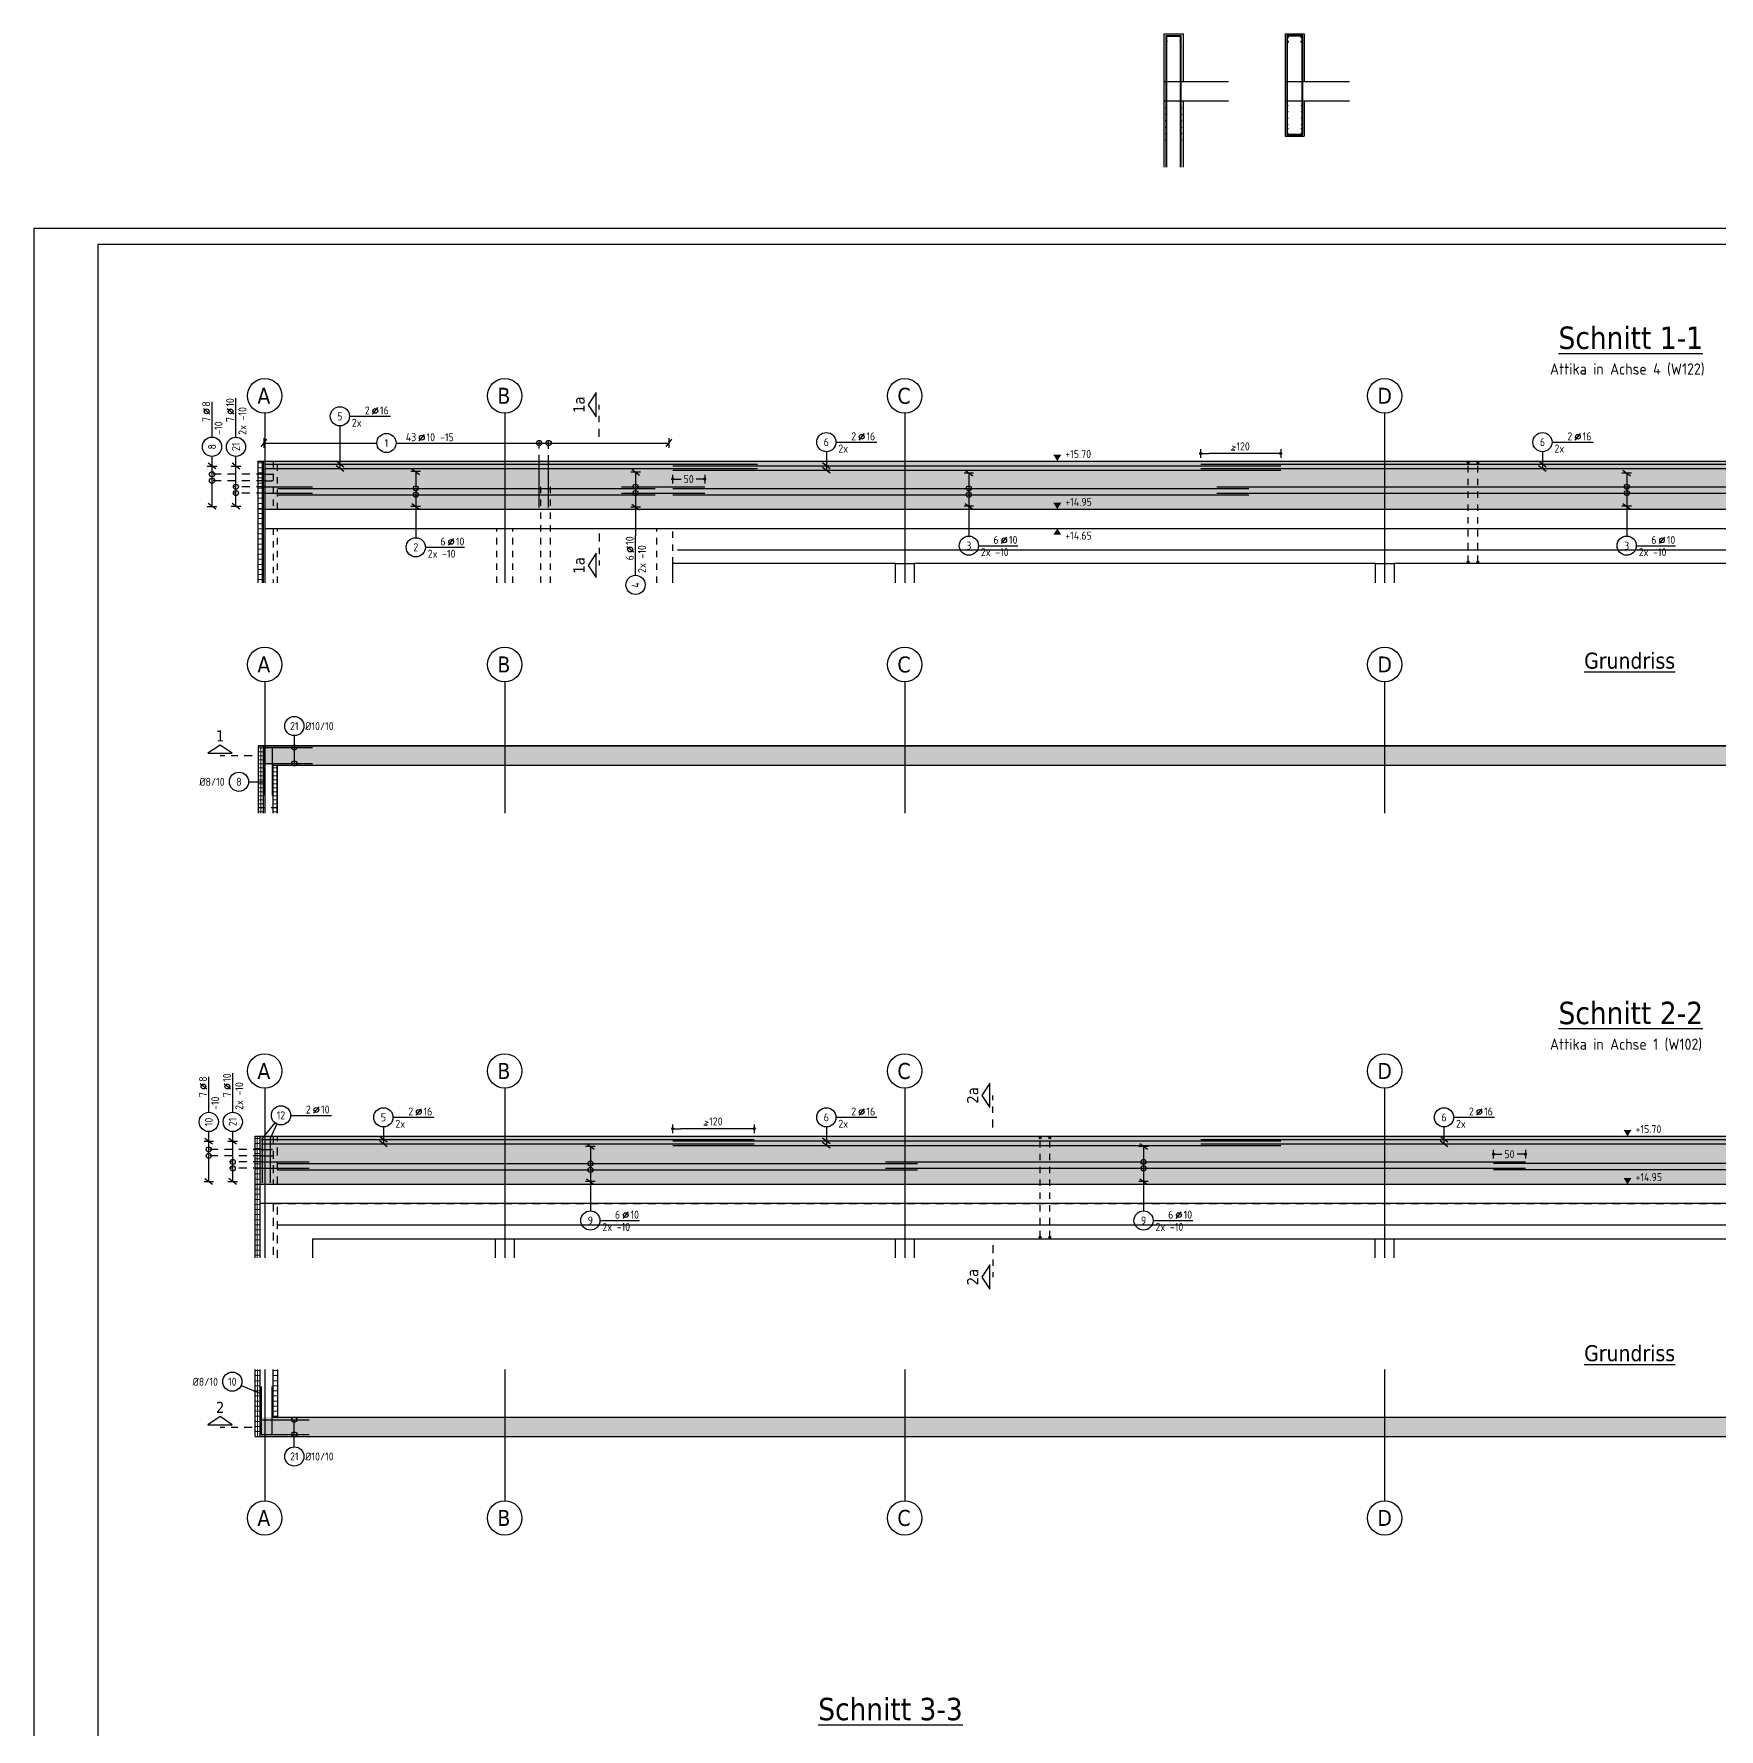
# Model space of a CAD drawing. Extents: x -67 to 77, y -7 to 90.
# Drawn here: x 0 to 26.33, y 18.6 to 45.09 of the extents above; entities that cross this region are included whole.
import ezdxf
from ezdxf.enums import TextEntityAlignment as Align

# ---------------------------------------------------------------- set-up
doc = ezdxf.new("R2010")
doc.units = 0
doc.header["$LTSCALE"] = 0.5
for name, pattern in [('AUSGEZOGEN', [1000.01, 1000, 0.01]), ('DASHDOTSMALL', [1.05, 0.5, -0.25, 0.05, -0.25]), ('HIDDEN', [0.375, 0.25, -0.125]), ('HIDDEN2', [0.187, 0.125, -0.062]), ('PUNKT', [0.175, 0.05, -0.125]), ('STRICHPUNKT2', [0.55, 0.25, -0.125, 0.05, -0.125]), ('VERDECKT', [0.375, 0.25, -0.125])]:
    doc.linetypes.add(name, pattern=pattern)
for name, color, linetype in [('ACHSEN', 7, 'Continuous'), ('AFU', 7, 'Continuous'), ('BETON', 7, 'Continuous'), ('DRUEBER', 7, 'Continuous'), ('grau_dunkel', 7, 'Continuous'), ('grau_hell', 7, 'Continuous'), ('grau_mittel', 7, 'Continuous'), ('koten', 7, 'Continuous'), ('MASSE', 7, 'Continuous'), ('OBJEKT', 7, 'Continuous'), ('RAHMEN', 7, 'Continuous'), ('RND', 7, 'Continuous'), ('SCHNITTE', 7, 'Continuous'), ('SFP_Achsen', 7, 'Continuous'), ('TEXT', 7, 'Continuous'), ('VERDECKT', 7, 'Continuous')]:
    doc.layers.add(name, color=color, linetype=linetype)
doc.layers.add('NOPLOT', color=7, linetype='Continuous', plot=False)
doc.layers.add('zila_01_rb_02_stb-fertig_05_schraff', color=144, linetype='Continuous', lineweight=9)
doc.styles.add('helv', font='tahoma.ttf')
doc.styles.add('txt', font='isocp.shx')
doc.linetypes.add('AFU_50K', pattern='A,0.15,["/",Standard,S=0.2,R=0,X=-0.01,Y=-0.1],0.07,["/",Standard,S=0.2,R=0,X=-0.01,Y=-0.1],0.15', length=0.37)
doc.linetypes.add('AFU_50L', pattern='A,0.75,["/",Standard,S=0.2,R=0,X=-0.01,Y=-0.1],0.07,["/",Standard,S=0.2,R=0,X=-0.01,Y=-0.1],0.75', length=1.57)
doc.dimstyles.new('DOT_I', dxfattribs={"dimscale": 0.5, "dimtxt": 0.25, "dimasz": 0.25, "dimexe": 0.1, "dimexo": 0.3, "dimgap": 0.1, "dimtad": 1, "dimdec": 3, "dimzin": 3, "dimtxsty": 'txt', "dimblk": 'DOT', "dimblk1": 'DOT', "dimblk2": 'DOT', "dimsah": 1, "dimcen": 0.1, "dimse1": 1, "dimse2": 1, "dimazin": 0, "dimtfac": 1, "dimtdec": 4, "dimtix": 1, "dimtmove": 2, "dimatfit": 3, "dimfxl": 0, "dimtvp": 1, "dimtolj": 1, "dimtzin": 0, "dimarcsym": 0})

# ---------------------------------------------------------------- blocks, each defined once
blk = doc.blocks.new('DINA0')
at = {"layer": 'RAHMEN'}
for p, q in [((0, 84.1), (0, 0)), ((118.9, 84.1), (0, 84.1))]:
    blk.add_line(p, q, dxfattribs=at)
at = {"layer": 'RAHMEN', "color": 5}
for p, q in [((118.4, 83.6), (2, 83.6)), ((2, 83.6), (2, 0.5))]:
    blk.add_line(p, q, dxfattribs=at)
blk = doc.blocks.new('okrd_o')
at = {"layer": 'koten', "color": 7, "linetype": 'Continuous'}
blk.add_solid([(-0.125, 0.202), (0.125, 0.202), (0, 0)], dxfattribs=at)
at = {"layer": 'koten', "style": 'txt'}
blk.add_attdef('OKRD', (0.25, 0.1), '', height=0.25, dxfattribs=at)
blk = doc.blocks.new('SCHN-2')
at = {"layer": 'SCHNITTE', "color": 6, "linetype": 'Continuous'}
blk.add_lwpolyline([(0.378, 0.088), (0, 0.34), (-0.378, 0.088)], close=True, dxfattribs=at)
at = {"layer": 'SCHNITTE', "color": 1, "linetype": 'DASHDOTSMALL', "style": 'helv'}
blk.add_attdef('SCHN-2', text='', height=0.35, dxfattribs=at).set_placement((0, 0.45), align=Align.CENTER)
blk = doc.blocks.new('lei_gre')
at = {"layer": 'RND', "color": 7, "linetype": 'Continuous'}
for p, q in [((-0.09, -0.12), (0.09, 0.12)), ((0, 0.15), (0, -0.15))]:
    blk.add_line(p, q, dxfattribs=at)
blk = doc.blocks.new('RND_LEI')
at = {"layer": 'RND', "color": 7, "linetype": 'Continuous'}
blk.add_line((1.022, 0.066), (1.19, 0.27), dxfattribs=at)
for centre, radius in [((0, 0), 0.3), ((1.106, 0.168), 0.075)]:
    blk.add_circle(centre, radius, dxfattribs=at)
at = {"layer": 'RND', "color": 7, "linetype": 'Continuous', "style": 'txt'}
blk.add_attdef('POSL', text='', height=0.25, dxfattribs=at).set_placement((0, 0), align=Align.MIDDLE)
blk.add_attdef('ANZ', text='', height=0.25, dxfattribs=at).set_placement((0.931, 0.057), align=Align.RIGHT)
for tag, p in [('DUM', (1.253, 0.057)), ('ABSTD', (1.674, 0.057)), ('POSTXT', (0.374, -0.327))]:
    blk.add_attdef(tag, p, '', height=0.25, dxfattribs=at)
blk = doc.blocks.new('DOT')
at = {"layer": 'MASSE', "color": 7, "linetype": 'Continuous'}
for p, q in [((0, 0), (-1, 0)), ((0, 0.54), (0, -0.54))]:
    blk.add_line(p, q, dxfattribs=at)
at = {"layer": 'MASSE', "color": 7, "linetype": 'Continuous', "const_width": 0.2}
blk.add_lwpolyline([(-0.1, 0, 1), (0.1, 0, 1)], format="xyb", close=True, dxfattribs=at)
blk = doc.blocks.new('*D28')
at = {"layer": 'Defpoints', "color": 0, "linetype": 'AUSGEZOGEN', "transparency": 16777216}
for p in [(9.981, 38.135), (9.981, 38.135), (10.481, 38.135)]:
    blk.add_point(p, dxfattribs=at)
at = {"layer": 'MASSE', "color": 0, "linetype": 'AUSGEZOGEN', "lineweight": -2, "transparency": 16777216}
for p, q in [((10.106, 38.135), (10.112, 38.135)), ((10.356, 38.135), (10.349, 38.135))]:
    blk.add_line(p, q, dxfattribs=at)
at = {"layer": 'MASSE', "color": 0, "linetype": 'AUSGEZOGEN', "lineweight": -2, "transparency": 16777216, "xscale": 0.125, "yscale": 0.125, "zscale": 0.125, "rotation": 180}
blk.add_blockref('DOT', (9.981, 38.135), dxfattribs=at)
at = {"layer": 'MASSE', "color": 0, "linetype": 'AUSGEZOGEN', "lineweight": -2, "transparency": 16777216, "xscale": 0.125, "yscale": 0.125, "zscale": 0.125}
blk.add_blockref('DOT', (10.481, 38.135), dxfattribs=at)
at = {"layer": 'MASSE', "color": 0, "linetype": 'AUSGEZOGEN', "transparency": 16777216, "insert": (10.231, 38.135), "char_height": 0.125, "attachment_point": 5, "style": 'txt'}
blk.add_mtext('\\A1;50', dxfattribs=at)
blk = doc.blocks.new('*D30')
at = {"layer": 'Defpoints', "color": 0, "linetype": 'AUSGEZOGEN', "transparency": 16777216}
for p in [(18.231, 38.534), (18.231, 38.534), (19.481, 38.534)]:
    blk.add_point(p, dxfattribs=at)
at = {"layer": 'MASSE', "color": 0, "linetype": 'AUSGEZOGEN', "lineweight": -2, "transparency": 16777216}
blk.add_line((19.356, 38.534), (18.356, 38.534), dxfattribs=at)
at = {"layer": 'MASSE', "color": 0, "linetype": 'AUSGEZOGEN', "lineweight": -2, "transparency": 16777216, "xscale": 0.125, "yscale": 0.125, "zscale": 0.125, "rotation": 180}
blk.add_blockref('DOT', (18.231, 38.534), dxfattribs=at)
at = {"layer": 'MASSE', "color": 0, "linetype": 'AUSGEZOGEN', "lineweight": -2, "transparency": 16777216, "xscale": 0.125, "yscale": 0.125, "zscale": 0.125}
blk.add_blockref('DOT', (19.481, 38.534), dxfattribs=at)
at = {"layer": 'MASSE', "color": 0, "linetype": 'AUSGEZOGEN', "transparency": 16777216, "insert": (18.856, 38.646), "char_height": 0.125, "attachment_point": 5, "style": 'txt'}
blk.add_mtext('\\A1;>120', dxfattribs=at)
blk = doc.blocks.new('RND_HIN')
at = {"layer": 'RND', "color": 7, "linetype": 'Continuous'}
blk.add_circle((0, 0), 0.3, dxfattribs=at)
at = {"layer": 'RND', "color": 7, "linetype": 'Continuous', "style": 'txt'}
blk.add_attdef('POSI', text='', height=0.25, dxfattribs=at).set_placement((0, 0), align=Align.MIDDLE)
blk = doc.blocks.new('*D35')
at = {"layer": 'Defpoints', "color": 0, "linetype": 'AUSGEZOGEN', "transparency": 16777216}
for p in [(9.981, 27.985), (9.981, 27.985), (11.256, 27.985)]:
    blk.add_point(p, dxfattribs=at)
at = {"layer": 'MASSE', "color": 0, "linetype": 'AUSGEZOGEN', "lineweight": -2, "transparency": 16777216}
blk.add_line((11.131, 27.985), (10.106, 27.985), dxfattribs=at)
at = {"layer": 'MASSE', "color": 0, "linetype": 'AUSGEZOGEN', "lineweight": -2, "transparency": 16777216, "xscale": 0.125, "yscale": 0.125, "zscale": 0.125, "rotation": 180}
blk.add_blockref('DOT', (9.981, 27.985), dxfattribs=at)
at = {"layer": 'MASSE', "color": 0, "linetype": 'AUSGEZOGEN', "lineweight": -2, "transparency": 16777216, "xscale": 0.125, "yscale": 0.125, "zscale": 0.125}
blk.add_blockref('DOT', (11.256, 27.985), dxfattribs=at)
at = {"layer": 'MASSE', "color": 0, "linetype": 'AUSGEZOGEN', "transparency": 16777216, "insert": (10.618, 28.098), "char_height": 0.125, "attachment_point": 5, "style": 'txt'}
blk.add_mtext('\\A1;>120', dxfattribs=at)
blk = doc.blocks.new('*D37')
at = {"layer": 'Defpoints', "color": 0, "linetype": 'AUSGEZOGEN', "transparency": 16777216}
for p in [(22.806, 27.587), (22.806, 27.587), (23.306, 27.587)]:
    blk.add_point(p, dxfattribs=at)
at = {"layer": 'MASSE', "color": 0, "linetype": 'AUSGEZOGEN', "lineweight": -2, "transparency": 16777216}
for p, q in [((22.931, 27.587), (22.937, 27.587)), ((23.181, 27.587), (23.174, 27.587))]:
    blk.add_line(p, q, dxfattribs=at)
at = {"layer": 'MASSE', "color": 0, "linetype": 'AUSGEZOGEN', "lineweight": -2, "transparency": 16777216, "xscale": 0.125, "yscale": 0.125, "zscale": 0.125, "rotation": 180}
blk.add_blockref('DOT', (22.806, 27.587), dxfattribs=at)
at = {"layer": 'MASSE', "color": 0, "linetype": 'AUSGEZOGEN', "lineweight": -2, "transparency": 16777216, "xscale": 0.125, "yscale": 0.125, "zscale": 0.125}
blk.add_blockref('DOT', (23.306, 27.587), dxfattribs=at)
at = {"layer": 'MASSE', "color": 0, "linetype": 'AUSGEZOGEN', "transparency": 16777216, "insert": (23.056, 27.587), "char_height": 0.125, "attachment_point": 5, "style": 'txt'}
blk.add_mtext('\\A1;50', dxfattribs=at)

msp = doc.modelspace()

# ---------------------------------------------------------------- hatches: boundary and pattern name
at = {"layer": 'grau_dunkel'}
h = msp.add_hatch(color=21, dxfattribs=at)
h.paths.add_polyline_path([(42.506, 38.415), (42.206, 38.415), (42.206, 37.665), (42.506, 37.665)])
h.paths.add_polyline_path([(3.581, 37.665), (3.741, 37.665), (3.741, 38.415), (3.581, 38.415)])
h.paths.add_polyline_path([(3.806, 38.415), (3.741, 38.415), (3.741, 37.665), (3.806, 37.665)])
h = msp.add_hatch(color=21, dxfattribs=at)
h.paths.add_polyline_path([(42.206, 27.116), (42.506, 27.116), (42.506, 27.866), (42.206, 27.866)])
h.paths.add_polyline_path([(3.741, 27.866), (3.531, 27.866), (3.531, 27.116), (3.741, 27.116)])
h.paths.add_polyline_path([(3.741, 27.116), (3.806, 27.116), (3.806, 27.866), (3.741, 27.866)])
at = {"layer": 'grau_hell'}
for points in [[(3.806, 38.415), (3.806, 37.665), (42.206, 37.665), (42.206, 38.415)], [(3.806, 27.866), (3.806, 27.116), (42.206, 27.116), (42.206, 27.866)]]:
    msp.add_hatch(color=9, dxfattribs=at).paths.add_polyline_path(points)
at = {"layer": 'grau_mittel'}
for points in [[(42.506, 33.667), (42.506, 33.967), (3.581, 33.967), (3.581, 33.667)], [(42.506, 23.174), (42.506, 23.474), (3.531, 23.474), (3.531, 23.174)]]:
    msp.add_hatch(color=61, dxfattribs=at).paths.add_polyline_path(points)
at = {"layer": 'zila_01_rb_02_stb-fertig_05_schraff', "linetype": 'AUSGEZOGEN'}
h = msp.add_hatch(dxfattribs=at)
h.set_pattern_fill('ANSI37', color=102, scale=0.025, angle=-45)
h.set_pattern_definition([(0, (-24.2946, 453.282734), (2e-17, 0.079375), []), (90, (-24.2946, 453.282734), (-0.079375, 3e-17), [])])
h.paths.add_polyline_path([(3.506, 36.515), (3.581, 36.515), (3.581, 38.415), (3.506, 38.415)])
h = msp.add_hatch(dxfattribs=at)
h.set_pattern_fill('ANSI37', color=102, scale=0.5, angle=-45)
h.set_pattern_definition([(0, (-75.079345, -23.251626), (1e-17, 0.0625), []), (90, (-75.079345, -23.251626), (-0.0625, 2e-17), [])])
h.paths.add_polyline_path([(3.506, 32.917), (3.581, 32.917), (3.581, 33.967), (3.506, 33.967)])
h.paths.add_polyline_path([(3.741, 32.917), (3.806, 32.917), (3.806, 33.667), (3.741, 33.667)])
h = msp.add_hatch(dxfattribs=at)
h.set_pattern_fill('ANSI37', color=102, scale=0.025, angle=-45)
h.set_pattern_definition([(0, (-40.17009, -4.70999), (2e-17, 0.079375), []), (90, (-40.17009, -4.70999), (-0.079375, 3e-17), [])])
h.paths.add_polyline_path([(3.456, 25.966), (3.531, 25.966), (3.531, 27.866), (3.456, 27.866)])
h = msp.add_hatch(dxfattribs=at)
h.set_pattern_fill('ANSI37', color=102, scale=0.025, angle=-45)
h.set_pattern_definition([(0, (0, 0.07667), (2e-17, 0.079375), []), (90, (0, 0.07667), (-0.079375, 3e-17), [])])
h.paths.add_polyline_path([(3.531, 24.224), (3.456, 24.224), (3.456, 23.174), (3.531, 23.174)])
h.paths.add_polyline_path([(3.806, 24.224), (3.741, 24.224), (3.741, 23.474), (3.806, 23.474)])

# ---------------------------------------------------------------- linework, layer by layer
at = {"layer": 'ACHSEN', "color": 140, "linetype": 'AUSGEZOGEN'}
for p, q in [((3.606, 39.165), (3.606, 36.515)), ((7.356, 39.165), (7.356, 36.515)), ((13.606, 39.165), (13.606, 36.515)), ((21.106, 39.165), (21.106, 36.515)), ((3.606, 34.967), (3.606, 32.917)), ((7.356, 34.967), (7.356, 32.917)), ((13.606, 34.967), (13.606, 32.917)), ((21.106, 34.967), (21.106, 32.917)), ((3.506, 33.967), (43.506, 33.967)), ((3.606, 28.616), (3.606, 25.966)), ((7.356, 28.616), (7.356, 25.966)), ((13.606, 28.616), (13.606, 25.966)), ((21.106, 28.616), (21.106, 25.966)), ((3.606, 24.224), (3.606, 22.174)), ((7.356, 24.224), (7.356, 22.174)), ((13.606, 24.224), (13.606, 22.174)), ((21.106, 24.224), (21.106, 22.174)), ((3.456, 23.174), (43.506, 23.174))]:
    msp.add_line(p, q, dxfattribs=at)
at = {"layer": 'AFU', "color": 8, "linetype": 'AFU_50K'}
for p, q in [((17.958, 44.34), (17.658, 44.34)), ((19.85, 44.34), (19.55, 44.34)), ((17.958, 44.04), (17.658, 44.04)), ((19.85, 44.04), (19.55, 44.04)), ((13.456, 36.815), (13.756, 36.815)), ((20.956, 36.815), (21.256, 36.815)), ((7.206, 26.266), (7.506, 26.266)), ((13.456, 26.266), (13.756, 26.266)), ((20.956, 26.266), (21.256, 26.266))]:
    msp.add_line(p, q, dxfattribs=at)
at = {"layer": 'AFU', "color": 8, "linetype": 'AFU_50L'}
for p, q in [((3.581, 37.665), (42.506, 37.665)), ((3.606, 37.365), (42.506, 37.365)), ((42.506, 27.116), (3.531, 27.116)), ((42.506, 26.816), (3.531, 26.816))]:
    msp.add_line(p, q, dxfattribs=at)
at = {"layer": 'BETON', "color": 6, "linetype": 'AUSGEZOGEN'}
for p, q in [((17.658, 45.09), (17.658, 43.009)), ((17.658, 45.09), (17.958, 45.09)), ((17.958, 45.09), (17.958, 44.34)), ((19.55, 45.09), (19.85, 45.09)), ((19.55, 45.09), (19.55, 43.49)), ((19.85, 45.09), (19.85, 44.34)), ((18.666, 44.34), (17.958, 44.34)), ((20.558, 44.34), (19.85, 44.34)), ((17.958, 44.04), (17.958, 43.009)), ((18.666, 44.04), (17.958, 44.04)), ((20.558, 44.04), (19.85, 44.04)), ((19.85, 44.04), (19.85, 43.49)), ((19.55, 43.49), (19.85, 43.49)), ((3.506, 36.515), (3.506, 38.415)), ((3.506, 38.415), (42.506, 38.415)), ((3.581, 38.415), (3.581, 36.515)), ((3.581, 37.665), (3.506, 37.665)), ((9.981, 36.515), (9.981, 36.815)), ((13.456, 36.815), (9.981, 36.815)), ((13.456, 36.815), (13.456, 36.515)), ((13.756, 36.815), (13.756, 36.515)), ((20.956, 36.815), (13.756, 36.815)), ((20.956, 36.815), (20.956, 36.515)), ((21.256, 36.815), (21.256, 36.515)), ((28.456, 36.815), (21.256, 36.815)), ((3.456, 25.966), (3.456, 27.866)), ((3.456, 27.866), (42.506, 27.866)), ((3.531, 27.866), (3.531, 25.966)), ((3.531, 27.116), (3.456, 27.116)), ((4.356, 25.966), (4.356, 26.266)), ((4.356, 26.266), (7.206, 26.266)), ((7.206, 26.266), (7.206, 25.966)), ((7.506, 26.266), (7.506, 25.966)), ((7.506, 26.266), (13.456, 26.266)), ((13.456, 26.266), (13.456, 25.966)), ((13.756, 26.266), (13.756, 25.966)), ((13.756, 26.266), (20.956, 26.266)), ((20.956, 25.966), (20.956, 26.266)), ((21.256, 25.966), (21.256, 26.266)), ((21.256, 26.266), (28.456, 26.266))]:
    msp.add_line(p, q, dxfattribs=at)
at = {"layer": 'BETON', "color": 6, "linetype": 'AUSGEZOGEN', "lineweight": -2}
for p, q in [((42.506, 33.967), (3.506, 33.967)), ((3.506, 33.967), (3.506, 32.917)), ((3.581, 33.967), (3.581, 32.917)), ((3.741, 32.917), (3.741, 33.667)), ((3.741, 33.667), (42.206, 33.667)), ((3.806, 32.917), (3.806, 33.667)), ((3.456, 23.174), (3.456, 24.224)), ((3.531, 24.224), (3.531, 23.174)), ((3.741, 23.474), (3.741, 24.224)), ((3.806, 24.224), (3.806, 23.474)), ((42.206, 23.474), (3.741, 23.474)), ((3.456, 23.174), (42.506, 23.174))]:
    msp.add_line(p, q, dxfattribs=at)
at = {"layer": 'DRUEBER', "color": 7, "linetype": 'PUNKT'}
for p, q in [((3.741, 38.415), (3.741, 37.665)), ((3.806, 37.665), (3.806, 38.415)), ((3.741, 37.665), (42.206, 37.665)), ((3.741, 37.365), (3.741, 36.515)), ((3.741, 37.365), (7.231, 37.365)), ((3.806, 36.515), (3.806, 37.365)), ((7.231, 36.515), (7.231, 37.365)), ((7.481, 36.515), (7.481, 37.365)), ((7.481, 37.365), (9.731, 37.365)), ((9.731, 36.515), (9.731, 37.365)), ((9.981, 37.365), (28.456, 37.365)), ((9.981, 36.815), (9.981, 37.365))]:
    msp.add_line(p, q, dxfattribs=at)
at = {"layer": 'DRUEBER', "color": 7, "linetype": 'HIDDEN2'}
msp.add_line((3.506, 33.002), (3.806, 33.002), dxfattribs=at)
at = {"layer": 'MASSE', "color": 7, "linetype": 'AUSGEZOGEN'}
for p, q in [((18.709, 38.594), (18.767, 38.594)), ((10.469, 28.046), (10.527, 28.046))]:
    msp.add_line(p, q, dxfattribs=at)
at = {"layer": 'NOPLOT', "color": 191, "linetype": 'AUSGEZOGEN'}
for p, q in [((10.058, 37.029), (35.889, 37.029)), ((3.811, 26.481), (42.115, 26.481))]:
    msp.add_line(p, q, dxfattribs=at)
at = {"layer": 'RND', "color": 7, "linetype": 'AUSGEZOGEN'}
for p, q in [((2.783, 38.79), (2.783, 39.342)), ((3.157, 38.789), (3.157, 39.401)), ((4.931, 39.116), (5.571, 39.116)), ((3.594, 38.698), (5.359, 38.698)), ((5.659, 38.698), (9.922, 38.698)), ((12.532, 38.712), (13.172, 38.712)), ((23.722, 38.712), (24.362, 38.712)), ((2.783, 38.338), (2.783, 38.49)), ((3.157, 38.337), (3.157, 38.489)), ((2.783, 37.708), (2.783, 38.338)), ((3.157, 37.709), (3.157, 38.337)), ((5.967, 38.251), (5.967, 37.708)), ((9.401, 38.243), (9.401, 37.698)), ((14.609, 38.229), (14.609, 37.71)), ((24.888, 38.229), (24.888, 37.71)), ((5.967, 37.708), (5.967, 37.219)), ((9.401, 37.698), (9.401, 37.246)), ((14.609, 37.71), (14.609, 37.244)), ((24.888, 37.71), (24.888, 37.244)), ((9.401, 36.631), (9.401, 37.246)), ((14.759, 37.094), (15.373, 37.094)), ((25.038, 37.094), (25.651, 37.094)), ((6.117, 37.069), (6.727, 37.069)), ((2.733, 28.241), (2.733, 28.793)), ((3.107, 28.241), (3.107, 28.853)), ((4.01, 28.194), (4.65, 28.194)), ((5.611, 28.163), (6.251, 28.163)), ((12.532, 28.163), (13.172, 28.163)), ((22.183, 28.163), (22.823, 28.163)), ((2.733, 27.789), (2.733, 27.941)), ((3.107, 27.789), (3.107, 27.941)), ((2.733, 27.159), (2.733, 27.789)), ((3.107, 27.161), (3.107, 27.789)), ((8.695, 27.708), (8.695, 27.158)), ((17.338, 27.708), (17.338, 27.158)), ((8.695, 27.158), (8.695, 26.701)), ((17.338, 27.158), (17.338, 26.701)), ((8.845, 26.551), (9.462, 26.551)), ((17.488, 26.551), (18.106, 26.551))]:
    msp.add_line(p, q, dxfattribs=at)
at = {"layer": 'RND', "color": 102, "linetype": 'AUSGEZOGEN'}
for p, q in [((4.781, 38.966), (4.781, 38.298)), ((12.382, 38.562), (12.382, 38.272)), ((23.572, 38.562), (23.572, 38.298)), ((4.069, 34.126), (4.069, 33.692)), ((3.354, 33.406), (3.601, 33.406)), ((3.765, 28.078), (3.571, 27.841)), ((3.796, 28.059), (3.695, 27.841)), ((5.461, 28.013), (5.461, 27.749)), ((12.382, 28.013), (12.382, 27.724)), ((22.033, 28.013), (22.033, 27.749)), ((3.238, 23.975), (3.551, 23.842)), ((4.069, 23.015), (4.069, 23.439))]:
    msp.add_line(p, q, dxfattribs=at)
at = {"layer": 'RND', "color": 102, "linetype": 'VERDECKT'}
for p, q in [((7.893, 38.39), (7.893, 38.748)), ((8.043, 38.384), (8.043, 38.748)), ((3.601, 38.209), (2.733, 38.209)), ((3.601, 38.109), (2.733, 38.109)), ((3.601, 38.015), (3.107, 38.015)), ((3.601, 37.915), (3.107, 37.915)), ((3.551, 27.661), (2.683, 27.661)), ((3.551, 27.561), (2.683, 27.561)), ((3.551, 27.466), (3.057, 27.466)), ((3.551, 27.366), (3.057, 27.366))]:
    msp.add_line(p, q, dxfattribs=at)
at = {"layer": 'RND', "color": 1, "linetype": 'AUSGEZOGEN'}
for points in [[(17.693, 43.009), (17.693, 45.065), (17.923, 45.065), (17.923, 43.009)], [(17.703, 43.009), (17.703, 45.055), (17.913, 45.055), (17.913, 43.009)], [(3.601, 38.209), (3.721, 38.209)], [(3.606, 38.368), (11.306, 38.368)], [(3.606, 38.298), (11.306, 38.298)], [(7.893, 37.69), (7.893, 38.39)], [(8.043, 37.69), (8.043, 38.39)], [(9.981, 38.342), (19.481, 38.342)], [(9.981, 38.272), (19.481, 38.272)], [(18.231, 38.368), (27.731, 38.368)], [(18.231, 38.298), (27.731, 38.298)], [(3.601, 38.109), (3.721, 38.109)], [(3.601, 38.015), (4.351, 38.015)], [(3.601, 37.915), (4.351, 37.915)], [(3.806, 37.989), (9.706, 37.989)], [(3.806, 37.889), (9.706, 37.889)], [(9.181, 38.015), (10.481, 38.015)], [(9.181, 37.915), (10.481, 37.915)], [(9.981, 37.989), (18.981, 37.989)], [(9.981, 37.889), (18.981, 37.889)], [(18.481, 38.015), (27.481, 38.015)], [(18.481, 37.915), (27.481, 37.915)], [(3.601, 33.192), (3.601, 33.942), (3.721, 33.942), (3.721, 33.192)], [(3.601, 33.842), (3.601, 33.942), (4.351, 33.942)], [(3.601, 33.792), (3.601, 33.692), (4.351, 33.692)], [(3.556, 27.819), (11.256, 27.819)], [(3.571, 27.141), (3.571, 27.841)], [(3.695, 27.141), (3.695, 27.841)], [(18.231, 27.819), (27.731, 27.819)], [(3.551, 27.661), (3.721, 27.661)], [(3.551, 27.561), (3.721, 27.561)], [(3.556, 27.749), (11.256, 27.749)], [(9.981, 27.794), (19.481, 27.794)], [(9.981, 27.724), (19.481, 27.724)], [(18.231, 27.749), (27.731, 27.749)], [(3.551, 27.466), (4.301, 27.466)], [(3.551, 27.366), (4.301, 27.366)], [(3.806, 27.441), (13.806, 27.441)], [(3.806, 27.341), (13.806, 27.341)], [(13.306, 27.466), (23.306, 27.466)], [(13.306, 27.366), (23.306, 27.366)], [(32.806, 27.441), (22.806, 27.441)], [(32.806, 27.341), (22.806, 27.341)], [(3.551, 23.959), (3.551, 23.209), (3.721, 23.209), (3.721, 23.959)], [(3.551, 23.339), (3.551, 23.439), (4.301, 23.439)], [(3.551, 23.309), (3.551, 23.209), (4.301, 23.209)]]:
    msp.add_lwpolyline(points, dxfattribs=at)
at = {"layer": 'RND', "color": 7, "linetype": 'AUSGEZOGEN'}
for points, const_width in [([(17.715, 45.046, -1), (17.707, 45.046, -1)], 0.008), ([(17.901, 45.046, 1), (17.909, 45.046, 1)], 0.008), ([(19.599, 45.046, 1), (19.607, 45.046, 1)], 0.008), ([(19.793, 45.046, 1), (19.801, 45.046, 1)], 0.008), ([(17.715, 44.976, -1), (17.707, 44.976, -1)], 0.008), ([(17.901, 44.976, 1), (17.909, 44.976, 1)], 0.008), ([(19.599, 44.976, 1), (19.607, 44.976, 1)], 0.008), ([(19.793, 44.976, 1), (19.801, 44.976, 1)], 0.008), ([(19.595, 43.973, 1), (19.602, 43.973, 1)], 0.007), ([(19.805, 43.973, -1), (19.798, 43.973, -1)], 0.007), ([(17.677, 43.93, 1), (17.687, 43.93, 1)], 0.01), ([(17.677, 43.83, 1), (17.687, 43.83, 1)], 0.01), ([(17.677, 43.73, 1), (17.687, 43.73, 1)], 0.01), ([(17.939, 43.93, -1), (17.929, 43.93, -1)], 0.01), ([(17.939, 43.83, -1), (17.929, 43.83, -1)], 0.01), ([(17.939, 43.73, -1), (17.929, 43.73, -1)], 0.01), ([(19.595, 43.873, 1), (19.602, 43.873, 1)], 0.007), ([(19.595, 43.773, 1), (19.602, 43.773, 1)], 0.007), ([(19.805, 43.873, -1), (19.798, 43.873, -1)], 0.007), ([(19.805, 43.773, -1), (19.798, 43.773, -1)], 0.007), ([(17.677, 43.63, 1), (17.687, 43.63, 1)], 0.01), ([(17.677, 43.53, 1), (17.687, 43.53, 1)], 0.01), ([(17.677, 43.43, 1), (17.687, 43.43, 1)], 0.01), ([(17.939, 43.63, -1), (17.929, 43.63, -1)], 0.01), ([(17.939, 43.53, -1), (17.929, 43.53, -1)], 0.01), ([(17.939, 43.43, -1), (17.929, 43.43, -1)], 0.01), ([(19.593, 43.609, 1), (19.603, 43.609, 1)], 0.01), ([(19.593, 43.539, 1), (19.603, 43.539, 1)], 0.01), ([(19.595, 43.673, 1), (19.602, 43.673, 1)], 0.007), ([(19.807, 43.609, -1), (19.797, 43.609, -1)], 0.01), ([(19.807, 43.539, -1), (19.797, 43.539, -1)], 0.01), ([(19.805, 43.673, -1), (19.798, 43.673, -1)], 0.007), ([(3.601, 38.216, -1), (3.601, 38.203, -1)], 0.0125), ([(3.721, 38.216, -1), (3.721, 38.203, -1)], 0.0125), ([(7.893, 38.396, 1), (7.893, 38.384, 1)], 0.0125), ([(8.043, 38.396, 1), (8.043, 38.384, 1)], 0.0125), ([(3.601, 38.116, -1), (3.601, 38.103, -1)], 0.0125), ([(3.601, 38.021, -1), (3.601, 38.008, -1)], 0.0125), ([(3.601, 37.921, -1), (3.601, 37.908, -1)], 0.0125), ([(3.721, 38.116, -1), (3.721, 38.103, -1)], 0.0125), ([(3.571, 27.847, 1), (3.571, 27.835, 1)], 0.0125), ([(3.695, 27.847, 1), (3.695, 27.835, 1)], 0.0125), ([(3.551, 27.667, -1), (3.551, 27.655, -1)], 0.0125), ([(3.551, 27.567, -1), (3.551, 27.555, -1)], 0.0125), ([(3.721, 27.667, -1), (3.721, 27.655, -1)], 0.0125), ([(3.721, 27.567, -1), (3.721, 27.555, -1)], 0.0125), ([(3.551, 27.472, -1), (3.551, 27.46, -1)], 0.0125), ([(3.551, 27.372, -1), (3.551, 27.36, -1)], 0.0125)]:
    msp.add_lwpolyline(points, format="xyb", close=True, dxfattribs=dict(at, const_width=const_width))
at = {"layer": 'RND', "color": 1, "linetype": 'AUSGEZOGEN'}
for points in [[(19.575, 43.515), (19.825, 43.515), (19.825, 45.065), (19.575, 45.065)], [(19.585, 43.525), (19.815, 43.525), (19.815, 45.055), (19.585, 45.055)]]:
    msp.add_lwpolyline(points, close=True, dxfattribs=at)
at = {"layer": 'RND', "color": 1, "linetype": 'HIDDEN2'}
for points in [[(22.41, 36.84), (22.41, 38.39)], [(22.56, 36.84), (22.56, 38.39)], [(7.92, 36.515), (7.92, 38.115)], [(8.07, 36.515), (8.07, 38.115)], [(15.723, 26.291), (15.723, 27.841)], [(15.873, 26.291), (15.873, 27.841)]]:
    msp.add_lwpolyline(points, dxfattribs=at)
at = {"layer": 'RND', "color": 7, "linetype": 'AUSGEZOGEN'}
for centre, radius in [((19.593, 45.034), 0.008), ((19.807, 45.034), 0.008), ((19.593, 44.964), 0.008), ((19.807, 44.964), 0.008), ((7.893, 38.698), 0.04), ((8.043, 38.698), 0.04), ((22.41, 38.39), 0.014), ((22.56, 38.39), 0.014), ((2.783, 38.209), 0.04), ((2.783, 38.109), 0.04), ((3.157, 38.015), 0.04), ((3.157, 37.915), 0.04), ((5.967, 37.989), 0.04), ((5.967, 37.889), 0.04), ((9.401, 38.015), 0.04), ((9.401, 37.915), 0.04), ((14.609, 37.989), 0.04), ((14.609, 37.889), 0.04), ((24.888, 38.015), 0.04), ((24.888, 37.915), 0.04), ((22.41, 36.84), 0.014), ((22.56, 36.84), 0.014), ((4.069, 33.942), 0.04), ((4.069, 33.692), 0.04), ((15.723, 27.841), 0.014), ((15.873, 27.841), 0.014), ((2.733, 27.661), 0.04), ((2.733, 27.561), 0.04), ((3.107, 27.466), 0.04), ((3.107, 27.366), 0.04), ((8.695, 27.441), 0.04), ((8.695, 27.341), 0.04), ((17.338, 27.466), 0.04), ((17.338, 27.366), 0.04), ((15.723, 26.291), 0.014), ((15.873, 26.291), 0.014), ((4.069, 23.439), 0.04), ((4.069, 23.209), 0.04)]:
    msp.add_circle(centre, radius, dxfattribs=at)
at = {"layer": 'SCHNITTE', "color": 6, "linetype": 'STRICHPUNKT2'}
for p, q in [((8.83, 38.797), (8.83, 39.297)), ((8.83, 37.286), (8.83, 36.786)), ((3.409, 33.81), (2.909, 33.81)), ((14.981, 28.006), (14.981, 28.506)), ((14.981, 26.167), (14.981, 25.667)), ((3.409, 23.317), (2.909, 23.317))]:
    msp.add_line(p, q, dxfattribs=at)
at = {"layer": 'SFP_Achsen', "color": 7, "linetype": 'AUSGEZOGEN'}
for centre in [(3.606, 39.435), (7.356, 39.435), (13.606, 39.435), (21.106, 39.435), (3.606, 35.237), (7.356, 35.237), (13.606, 35.237), (21.106, 35.237), (3.606, 28.887), (7.356, 28.887), (13.606, 28.887), (21.106, 28.887), (3.606, 21.903), (7.356, 21.903), (13.606, 21.903), (21.106, 21.903)]:
    msp.add_circle(centre, 0.27, dxfattribs=at)
at = {"layer": 'VERDECKT', "color": 7, "linetype": 'VERDECKT'}
for p, q in [((3.741, 27.866), (3.741, 27.116)), ((3.741, 26.816), (3.741, 25.966))]:
    msp.add_line(p, q, dxfattribs=at)
at = {"layer": 'VERDECKT', "color": 7, "linetype": 'HIDDEN'}
for p, q in [((3.806, 27.116), (3.806, 27.866)), ((42.206, 27.116), (3.741, 27.116)), ((3.741, 26.816), (42.206, 26.816)), ((3.806, 25.966), (3.806, 26.816))]:
    msp.add_line(p, q, dxfattribs=at)

# ---------------------------------------------------------------- block references
at = {"xscale": 0.5, "yscale": 0.5, "zscale": 0.5}
msp.add_blockref('DINA0', (0, 0), dxfattribs=at)
at = {"layer": 'koten', "color": 7, "linetype": 'PUNKT'}
ref = msp.add_blockref('okrd_o', (15.991, 38.415), dxfattribs=dict(at, xscale=0.5, yscale=0.5, zscale=0.5))
ref.add_attrib('OKRD', '+15.70', (16.116, 38.465), dxfattribs={"layer": '0', "color": 0, "linetype": 'ByBlock', "height": 0.125, "style": 'txt'})
ref = msp.add_blockref('okrd_o', (15.991, 37.665), dxfattribs=dict(at, xscale=0.5, yscale=0.5, zscale=0.5))
ref.add_attrib('OKRD', '+14.95', (16.116, 37.715), dxfattribs={"layer": '0', "color": 0, "linetype": 'ByBlock', "height": 0.125, "style": 'txt'})
ref = msp.add_blockref('okrd_o', (15.991, 37.365), dxfattribs=dict(at, xscale=-0.5, yscale=0.5, zscale=0.5, rotation=180))
ref.add_attrib('OKRD', '+14.65', (16.116, 37.189), dxfattribs={"layer": '0', "color": 0, "linetype": 'ByBlock', "height": 0.125, "rotation": 360, "style": 'txt'})
ref = msp.add_blockref('okrd_o', (24.901, 27.866), dxfattribs=dict(at, xscale=0.5, yscale=0.5, zscale=0.5))
ref.add_attrib('OKRD', '+15.70', (25.026, 27.916), dxfattribs={"layer": '0', "color": 0, "linetype": 'ByBlock', "height": 0.125, "style": 'txt'})
at = {"layer": 'koten', "color": 7, "linetype": 'AUSGEZOGEN'}
ref = msp.add_blockref('okrd_o', (24.901, 27.116), dxfattribs=dict(at, xscale=0.5, yscale=0.5, zscale=0.5))
ref.add_attrib('OKRD', '+14.95', (25.026, 27.166), dxfattribs={"layer": '0', "color": 0, "linetype": 'ByBlock', "height": 0.125, "style": 'txt'})
at = {"layer": 'RND', "color": 7, "linetype": 'AUSGEZOGEN', "xscale": 0.5, "yscale": 0.5, "zscale": 0.5, "rotation": 90}
for p, values in [((2.783, 38.64), {'POSL': '8', 'DUM': '8', 'ANZ': '7', 'POSTXT': '-10'}), ((3.157, 38.639), {'POSL': '21', 'DUM': '10', 'ANZ': '7', 'POSTXT': '2x -10'}), ((9.401, 36.481), {'POSL': '4', 'DUM': '10', 'ANZ': '6', 'POSTXT': '2x -10'}), ((2.733, 28.091), {'POSL': '10', 'DUM': '8', 'ANZ': '7', 'POSTXT': '-10'}), ((3.107, 28.091), {'POSL': '21', 'DUM': '10', 'ANZ': '7', 'POSTXT': '2x -10'})]:
    msp.add_blockref('RND_LEI', p, dxfattribs=at).add_auto_attribs(values)
at = {"layer": 'RND', "color": 7, "linetype": 'AUSGEZOGEN', "xscale": 0.5, "yscale": 0.5, "zscale": 0.5}
for name, p, values in [('RND_LEI', (4.781, 39.116), {'POSL': '5', 'DUM': '16', 'ANZ': '2', 'POSTXT': '2x'}), ('RND_LEI', (5.509, 38.698), {'POSL': '1', 'DUM': '10', 'ANZ': '43', 'ABSTD': '-15'}), ('RND_LEI', (12.382, 38.712), {'POSL': '6', 'DUM': '16', 'ANZ': '2', 'POSTXT': '2x'}), ('RND_LEI', (23.572, 38.712), {'POSL': '6', 'DUM': '16', 'ANZ': '2', 'POSTXT': '2x'}), ('RND_LEI', (5.967, 37.069), {'POSL': '2', 'DUM': '10', 'ANZ': '6', 'POSTXT': '2x -10'}), ('RND_LEI', (14.609, 37.094), {'POSL': '3', 'DUM': '10', 'ANZ': '6', 'POSTXT': '2x -10'}), ('RND_LEI', (24.888, 37.094), {'POSL': '3', 'DUM': '10', 'ANZ': '6', 'POSTXT': '2x -10'}), ('RND_HIN', (4.069, 34.276), {'POSI': '21'}), ('RND_HIN', (3.204, 33.406), {'POSI': '8'}), ('RND_LEI', (3.86, 28.194), {'POSL': '12', 'DUM': '10', 'ANZ': '2'}), ('RND_LEI', (5.461, 28.163), {'POSL': '5', 'DUM': '16', 'ANZ': '2', 'POSTXT': '2x'}), ('RND_LEI', (12.382, 28.163), {'POSL': '6', 'DUM': '16', 'ANZ': '2', 'POSTXT': '2x'}), ('RND_LEI', (22.033, 28.163), {'POSL': '6', 'DUM': '16', 'ANZ': '2', 'POSTXT': '2x'}), ('RND_LEI', (8.695, 26.551), {'POSL': '9', 'DUM': '10', 'ANZ': '6', 'POSTXT': '2x -10'}), ('RND_LEI', (17.338, 26.551), {'POSL': '9', 'DUM': '10', 'ANZ': '6', 'POSTXT': '2x -10'}), ('RND_HIN', (3.1, 24.033), {'POSI': '10'}), ('RND_HIN', (4.069, 22.865), {'POSI': '21'})]:
    msp.add_blockref(name, p, dxfattribs=at).add_auto_attribs(values)
for p in [(3.594, 38.698), (9.922, 38.698)]:
    msp.add_blockref('lei_gre', p, dxfattribs=at)
for p, rotation in [((4.781, 38.368), 90), ((23.572, 38.368), 89.9999999999971), ((2.783, 38.338), 90), ((3.157, 38.337), 90), ((4.781, 38.298), 90), ((5.967, 38.251), 270), ((9.401, 38.243), 270), ((12.382, 38.342), 89.9999999999971), ((12.382, 38.272), 90), ((14.609, 38.229), 270), ((23.572, 38.298), 90), ((24.888, 38.229), 270), ((2.783, 37.708), 90), ((3.157, 37.709), 90), ((5.967, 37.708), 270), ((9.401, 37.698), 270), ((14.609, 37.71), 270), ((24.888, 37.71), 270), ((2.733, 27.789), 90), ((3.107, 27.789), 90), ((5.461, 27.819), 90), ((12.382, 27.794), 89.9999999999971), ((22.033, 27.819), 89.9999999999971), ((5.461, 27.749), 90), ((8.695, 27.708), 270), ((12.382, 27.724), 90), ((17.338, 27.708), 270), ((22.033, 27.749), 90), ((2.733, 27.159), 90), ((3.107, 27.161), 90), ((8.695, 27.158), 270), ((17.338, 27.158), 270)]:
    msp.add_blockref('lei_gre', p, dxfattribs=dict(at, rotation=rotation))
at = {"layer": 'SCHNITTE', "color": 6, "linetype": 'STRICHPUNKT2', "xscale": 0.5, "yscale": 0.5, "zscale": 0.5, "rotation": 90}
for p, values in [((8.83, 39.297), {'SCHN-2': '1a'}), ((8.83, 36.786), {'SCHN-2': '1a'}), ((14.981, 28.506), {'SCHN-2': '2a'}), ((14.981, 25.667), {'SCHN-2': '2a'})]:
    msp.add_blockref('SCHN-2', p, dxfattribs=at).add_auto_attribs(values)
at = {"layer": 'SCHNITTE', "color": 6, "linetype": 'STRICHPUNKT2', "xscale": 0.5, "yscale": 0.5, "zscale": 0.5}
for p, values in [((2.909, 33.81), {'SCHN-2': '1'}), ((2.909, 23.317), {'SCHN-2': '2'})]:
    msp.add_blockref('SCHN-2', p, dxfattribs=at).add_auto_attribs(values)

# ---------------------------------------------------------------- texts
at = {"layer": 'OBJEKT', "color": 6, "linetype": 'AUSGEZOGEN', "style": 'helv'}
for p in [(24.223, 35.423), (24.223, 24.603)]:
    msp.add_text('%%uGrundriss', height=0.25, dxfattribs=at).set_placement(p, align=Align.TOP_LEFT)
at = {"layer": 'SFP_Achsen', "color": 6, "linetype": 'AUSGEZOGEN', "style": 'helv'}
for s, p in [('A', (3.492, 39.311)), ('B', (7.242, 39.311)), ('C', (13.492, 39.311)), ('D', (20.992, 39.311)), ('A', (3.492, 35.113)), ('B', (7.242, 35.113)), ('C', (13.492, 35.113)), ('D', (20.992, 35.113)), ('A', (3.492, 28.762)), ('B', (7.242, 28.762)), ('C', (13.492, 28.762)), ('D', (20.992, 28.762)), ('A', (3.492, 21.779)), ('B', (7.242, 21.779)), ('C', (13.492, 21.779)), ('D', (20.992, 21.779))]:
    msp.add_text(s, height=0.25, dxfattribs=at).set_placement(p)
at = {"layer": 'TEXT', "color": 5, "linetype": 'AUSGEZOGEN', "style": 'helv'}
for s, p in [('%%USchnitt 1-1', (23.823, 40.168)), ('%%USchnitt 2-2', (23.823, 29.619)), ('%%USchnitt 3-3', (12.256, 18.743))]:
    msp.add_text(s, height=0.35, dxfattribs=at).set_placement(p)
at = {"layer": 'TEXT', "color": 1, "linetype": 'AUSGEZOGEN', "style": 'txt'}
for s, p in [('Attika in Achse 4 (W122)', (23.689, 39.767)), ('Attika in Achse 1 (W102)', (23.689, 29.218))]:
    msp.add_text(s, height=0.175, dxfattribs=at).set_placement(p)
at = {"layer": 'TEXT', "color": 7, "linetype": 'AUSGEZOGEN', "style": 'txt'}
for s, p in [('%%C10/10', (4.239, 34.212)), ('%%C8/10', (2.585, 33.342)), ('%%C8/10', (2.48, 23.969)), ('%%C10/10', (4.239, 22.801))]:
    msp.add_text(s, height=0.125, dxfattribs=at).set_placement(p)

# ---------------------------------------------------------------- dimensions: what is measured, and where the dimension line sits
at = {"layer": 'MASSE', "color": 7, "linetype": 'AUSGEZOGEN'}
for base, p1, p2, picture, middle in [((18.231, 38.534), (19.481, 38.534), (18.231, 38.534), '*D30', (18.856, 38.646)), ((9.981, 27.985), (11.256, 27.985), (9.981, 27.985), '*D35', (10.618, 28.098))]:
    dim = msp.add_linear_dim(base=base, p1=p1, p2=p2, text='>120', dimstyle='DOT_I', override={"dimdec": 0, "dimlfac": 100}, dxfattribs=at)
    dim.commit()
    dim.dimension.update_dxf_attribs({"geometry": picture, "text_midpoint": middle})
for base, p1, p2, picture, middle in [((9.981, 38.135), (10.481, 38.135), (9.981, 38.135), '*D28', (10.231, 38.135)), ((22.806, 27.587), (23.306, 27.587), (22.806, 27.587), '*D37', (23.056, 27.587))]:
    dim = msp.add_linear_dim(base=base, p1=p1, p2=p2, dimstyle='DOT_I', override={"dimdec": 0, "dimlfac": 100}, dxfattribs=at)
    dim.commit()
    dim.dimension.update_dxf_attribs({"geometry": picture, "text_midpoint": middle, "dimtype": 160})

doc.saveas('drawing.dxf')
